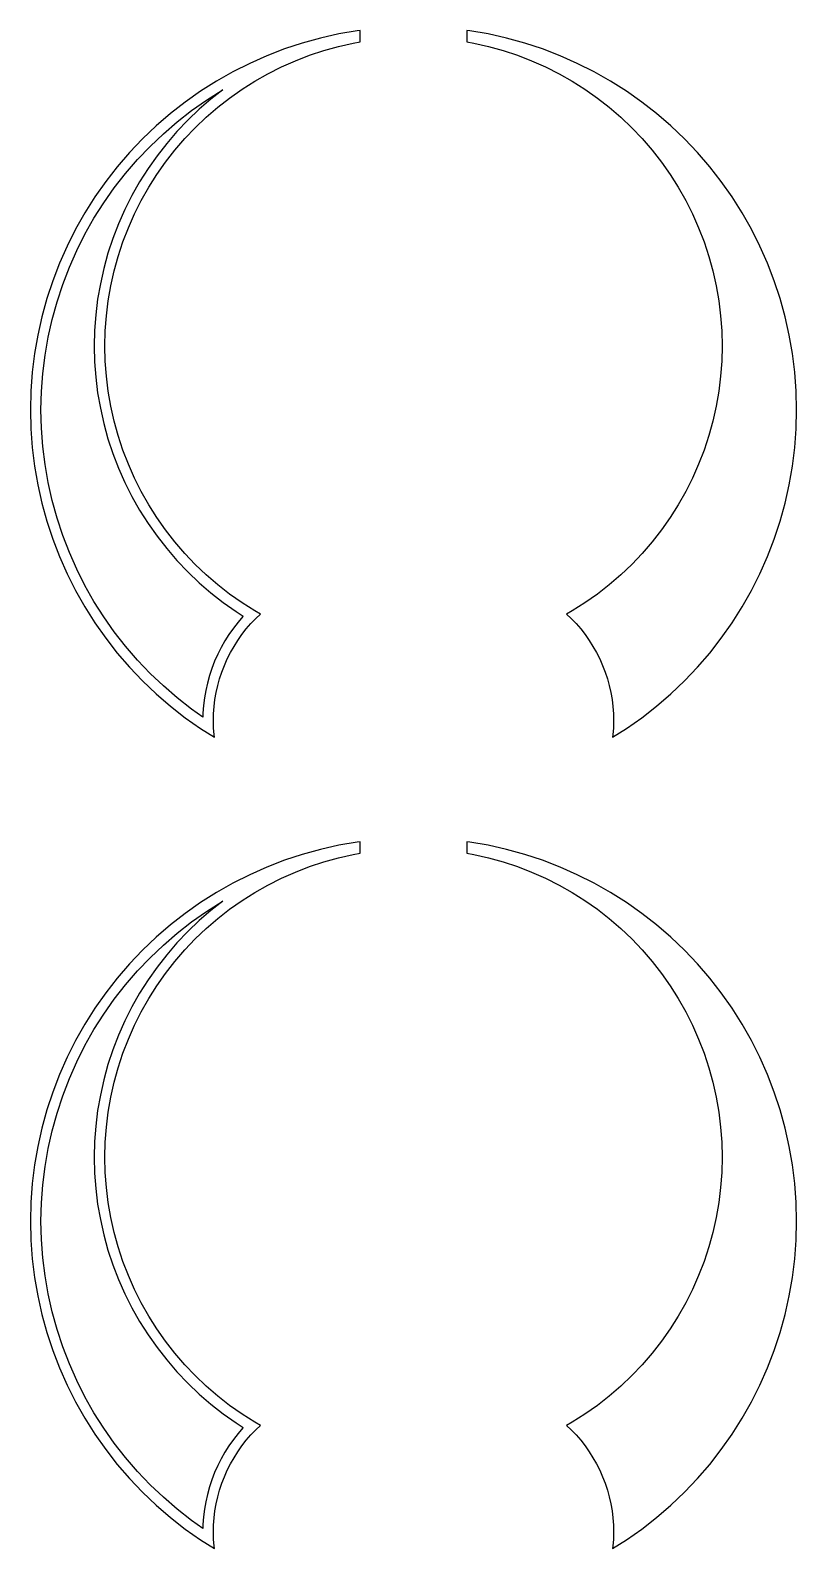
# Model space of a CAD drawing. Header units: metres. Extents: x 6 to 207, y 15 to 119.
# Drawn here: x 135.78 to 153.78, y 36.01 to 71.66 of the extents above; entities that cross this region are included whole.
import ezdxf

# ---------------------------------------------------------------- set-up
doc = ezdxf.new("R2010")
doc.units = ezdxf.units.M

msp = doc.modelspace()

# ---------------------------------------------------------------- linework, layer by layer
for p, q in [((143.53, 71.6613), (143.459, 71.6526)), ((143.53, 71.3892), (143.53, 71.6613)), ((146.101, 71.6526), (146.03, 71.6613)), ((146.03, 71.6613), (146.03, 71.3892)), ((142.167, 71.3625), (141.748, 71.2239)), ((142.593, 71.4803), (142.167, 71.3625)), ((143.024, 71.5771), (142.593, 71.4803)), ((143.018, 71.2827), (143.366, 71.3607)), ((143.459, 71.6526), (143.024, 71.5771)), ((143.366, 71.3607), (143.53, 71.3892)), ((146.03, 71.3892), (146.194, 71.3607)), ((146.536, 71.5771), (146.101, 71.6526)), ((146.194, 71.3607), (146.542, 71.2827)), ((146.967, 71.4803), (146.536, 71.5771)), ((147.393, 71.3625), (146.967, 71.4803)), ((147.812, 71.2239), (147.393, 71.3625)), ((141.336, 71.0649), (140.932, 70.8859)), ((141.748, 71.2239), (141.336, 71.0649)), ((141.68, 70.8039), (142.006, 70.9481)), ((142.006, 70.9481), (142.338, 71.0762)), ((142.338, 71.0762), (142.675, 71.1878)), ((142.675, 71.1878), (143.018, 71.2827)), ((146.542, 71.2827), (146.885, 71.1878)), ((146.885, 71.1878), (147.222, 71.0762)), ((147.222, 71.0762), (147.554, 70.9481)), ((147.554, 70.9481), (147.88, 70.8039)), ((148.224, 71.0649), (147.812, 71.2239)), ((148.628, 70.8859), (148.224, 71.0649)), ((140.537, 70.6873), (140.153, 70.4695)), ((140.932, 70.8859), (140.537, 70.6873)), ((141.053, 70.4685), (141.362, 70.6439)), ((141.362, 70.6439), (141.68, 70.8039)), ((147.88, 70.8039), (148.198, 70.6439)), ((148.198, 70.6439), (148.507, 70.4685)), ((149.023, 70.6873), (148.628, 70.8859)), ((149.407, 70.4695), (149.023, 70.6873)), ((139.78, 70.2332), (139.419, 69.9789)), ((140.153, 70.4695), (139.78, 70.2332)), ((139.919, 70.0253), (140.282, 70.2551)), ((140.304, 70.2678), (140.022, 70.0476)), ((140.282, 70.2551), (140.304, 70.2678)), ((140.461, 70.0732), (140.752, 70.2782)), ((140.752, 70.2782), (141.053, 70.4685)), ((148.507, 70.4685), (148.808, 70.2782)), ((148.808, 70.2782), (149.099, 70.0732)), ((149.78, 70.2332), (149.407, 70.4695)), ((150.141, 69.9789), (149.78, 70.2332)), ((139.419, 69.9789), (139.07, 69.7071)), ((139.568, 69.778), (139.919, 70.0253)), ((140.022, 70.0476), (139.743, 69.8072)), ((140.181, 69.8543), (140.461, 70.0732)), ((149.099, 70.0732), (149.379, 69.8543)), ((150.49, 69.7071), (150.141, 69.9789)), ((139.07, 69.7071), (138.736, 69.4185)), ((139.477, 69.5533), (139.223, 69.2867)), ((139.229, 69.5139), (139.568, 69.778)), ((139.743, 69.8072), (139.477, 69.5533)), ((139.653, 69.3765), (139.911, 69.6219)), ((139.911, 69.6219), (140.181, 69.8543)), ((149.379, 69.8543), (149.649, 69.6219)), ((149.649, 69.6219), (149.906, 69.3765)), ((150.824, 69.4185), (150.49, 69.7071)), ((138.736, 69.4185), (138.416, 69.114)), ((138.593, 68.9371), (138.904, 69.2331)), ((138.904, 69.2331), (139.229, 69.5139)), ((139.223, 69.2867), (138.982, 69.008)), ((139.408, 69.1188), (139.653, 69.3765)), ((149.906, 69.3765), (150.152, 69.1188)), ((151.144, 69.114), (150.824, 69.4185)), ((138.416, 69.114), (138.111, 68.794)), ((138.297, 68.6262), (138.593, 68.9371)), ((138.982, 69.008), (138.756, 68.7178)), ((138.957, 68.5688), (139.176, 68.8493)), ((139.176, 68.8493), (139.408, 69.1188)), ((150.152, 69.1188), (150.384, 68.8493)), ((150.384, 68.8493), (150.603, 68.5688)), ((151.449, 68.794), (151.144, 69.114)), ((137.823, 68.4595), (137.551, 68.1113)), ((138.111, 68.794), (137.823, 68.4595)), ((138.016, 68.3008), (138.297, 68.6262)), ((138.756, 68.7178), (138.544, 68.4168)), ((138.752, 68.2779), (138.957, 68.5688)), ((150.603, 68.5688), (150.808, 68.2779)), ((151.737, 68.4595), (151.449, 68.794)), ((152.009, 68.1113), (151.737, 68.4595)), ((137.551, 68.1113), (137.297, 67.7501)), ((137.752, 67.9623), (138.016, 68.3008)), ((138.347, 68.1058), (138.166, 67.7855)), ((138.544, 68.4168), (138.347, 68.1058)), ((138.561, 67.9772), (138.752, 68.2779)), ((150.808, 68.2779), (150.999, 67.9772)), ((152.263, 67.7501), (152.009, 68.1113)), ((137.297, 67.7501), (137.06, 67.3769)), ((137.505, 67.6112), (137.752, 67.9623)), ((138.166, 67.7855), (138, 67.4567)), ((138.386, 67.6676), (138.561, 67.9772)), ((150.999, 67.9772), (151.174, 67.6676)), ((152.5, 67.3769), (152.263, 67.7501)), ((137.275, 67.2484), (137.505, 67.6112)), ((138, 67.4567), (137.851, 67.1201)), ((138.226, 67.3498), (138.386, 67.6676)), ((151.174, 67.6676), (151.334, 67.3498)), ((137.06, 67.3769), (136.843, 66.9926)), ((137.063, 66.8748), (137.275, 67.2484)), ((137.851, 67.1201), (137.718, 66.7767)), ((137.954, 66.6924), (138.082, 67.0244)), ((138.082, 67.0244), (138.226, 67.3498)), ((151.334, 67.3498), (151.478, 67.0244)), ((151.478, 67.0244), (151.606, 66.6924)), ((152.717, 66.9926), (152.5, 67.3769)), ((136.843, 66.9926), (136.644, 66.598)), ((136.87, 66.4909), (137.063, 66.8748)), ((137.718, 66.7767), (137.603, 66.4271)), ((137.842, 66.3546), (137.954, 66.6924)), ((151.606, 66.6924), (151.718, 66.3546)), ((152.916, 66.598), (152.717, 66.9926)), ((136.644, 66.598), (136.465, 66.1941)), ((136.696, 66.0986), (136.87, 66.4909)), ((137.603, 66.4271), (137.505, 66.0724)), ((137.747, 66.0116), (137.842, 66.3546)), ((151.718, 66.3546), (151.813, 66.0116)), ((153.095, 66.1941), (152.916, 66.598)), ((136.465, 66.1941), (136.306, 65.782)), ((136.542, 65.6977), (136.696, 66.0986)), ((137.505, 66.0724), (137.424, 65.7132)), ((137.669, 65.6644), (137.747, 66.0116)), ((151.813, 66.0116), (151.891, 65.6644)), ((153.254, 65.782), (153.095, 66.1941)), ((136.306, 65.782), (136.168, 65.3625)), ((136.407, 65.2902), (136.542, 65.6977)), ((137.424, 65.7132), (137.361, 65.3505)), ((137.608, 65.3138), (137.669, 65.6644)), ((151.891, 65.6644), (151.952, 65.3138)), ((153.392, 65.3625), (153.254, 65.782)), ((136.168, 65.3625), (136.05, 64.9368)), ((136.292, 64.8759), (136.407, 65.2902)), ((137.361, 65.3505), (137.316, 64.9851)), ((137.565, 64.9606), (137.608, 65.3138)), ((151.952, 65.3138), (151.995, 64.9606)), ((153.51, 64.9368), (153.392, 65.3625)), ((136.05, 64.9368), (135.953, 64.5058)), ((137.316, 64.9851), (137.289, 64.618)), ((137.539, 64.6057), (137.565, 64.9606)), ((151.995, 64.9606), (152.021, 64.6057)), ((153.607, 64.5058), (153.51, 64.9368)), ((136.198, 64.4571), (136.292, 64.8759)), ((137.289, 64.618), (137.28, 64.25)), ((137.53, 64.25), (137.539, 64.6057)), ((152.021, 64.6057), (152.03, 64.25)), ((135.953, 64.5058), (135.877, 64.0706)), ((136.125, 64.0338), (136.198, 64.4571)), ((137.28, 64.25), (137.289, 63.882)), ((137.539, 63.8943), (137.53, 64.25)), ((152.03, 64.25), (152.021, 63.8943)), ((153.683, 64.0706), (153.607, 64.5058)), ((135.877, 64.0706), (135.823, 63.6322)), ((136.072, 63.6077), (136.125, 64.0338)), ((137.289, 63.882), (137.316, 63.5149)), ((137.565, 63.5394), (137.539, 63.8943)), ((152.021, 63.8943), (151.995, 63.5394)), ((153.737, 63.6322), (153.683, 64.0706)), ((135.823, 63.6322), (135.791, 63.1916)), ((136.041, 63.1792), (136.072, 63.6077)), ((137.316, 63.5149), (137.361, 63.1495)), ((137.608, 63.1862), (137.565, 63.5394)), ((151.995, 63.5394), (151.952, 63.1862)), ((153.769, 63.1916), (153.737, 63.6322)), ((135.791, 63.1916), (135.78, 62.75)), ((136.03, 62.75), (136.041, 63.1792)), ((137.361, 63.1495), (137.424, 62.7868)), ((137.669, 62.8356), (137.608, 63.1862)), ((151.952, 63.1862), (151.891, 62.8356)), ((153.78, 62.75), (153.769, 63.1916)), ((135.78, 62.75), (135.791, 62.3084)), ((136.041, 62.3208), (136.03, 62.75)), ((137.424, 62.7868), (137.505, 62.4276)), ((137.747, 62.4884), (137.669, 62.8356)), ((151.891, 62.8356), (151.813, 62.4884)), ((153.769, 62.3084), (153.78, 62.75)), ((137.505, 62.4276), (137.603, 62.0729)), ((137.842, 62.1454), (137.747, 62.4884)), ((151.813, 62.4884), (151.718, 62.1454)), ((135.791, 62.3084), (135.823, 61.8679)), ((136.072, 61.8923), (136.041, 62.3208)), ((137.603, 62.0729), (137.718, 61.7233)), ((137.954, 61.8076), (137.842, 62.1454)), ((151.718, 62.1454), (151.606, 61.8076)), ((153.737, 61.8679), (153.769, 62.3084)), ((135.823, 61.8679), (135.877, 61.4294)), ((136.125, 61.4661), (136.072, 61.8923)), ((137.718, 61.7233), (137.851, 61.3799)), ((138.082, 61.4756), (137.954, 61.8076)), ((151.606, 61.8076), (151.478, 61.4756)), ((153.683, 61.4294), (153.737, 61.8679)), ((135.877, 61.4294), (135.953, 60.9942)), ((136.198, 61.043), (136.125, 61.4661)), ((137.851, 61.3799), (138, 61.0433)), ((138.226, 61.1502), (138.082, 61.4756)), ((151.478, 61.4756), (151.334, 61.1502)), ((153.607, 60.9942), (153.683, 61.4294)), ((135.953, 60.9942), (136.05, 60.5632)), ((136.292, 60.6241), (136.198, 61.043)), ((138, 61.0433), (138.166, 60.7145)), ((138.386, 60.8324), (138.226, 61.1502)), ((151.334, 61.1502), (151.174, 60.8324)), ((153.51, 60.5632), (153.607, 60.9942)), ((136.407, 60.2098), (136.292, 60.6241)), ((138.166, 60.7145), (138.347, 60.3942)), ((138.561, 60.5228), (138.386, 60.8324)), ((151.174, 60.8324), (150.999, 60.5228)), ((136.05, 60.5632), (136.168, 60.1375)), ((138.347, 60.3942), (138.544, 60.0832)), ((138.752, 60.2221), (138.561, 60.5228)), ((150.999, 60.5228), (150.808, 60.2221)), ((153.392, 60.1375), (153.51, 60.5632)), ((136.168, 60.1375), (136.306, 59.718)), ((136.542, 59.8023), (136.407, 60.2098)), ((138.544, 60.0832), (138.756, 59.7822)), ((138.957, 59.9312), (138.752, 60.2221)), ((139.176, 59.6507), (138.957, 59.9312)), ((150.603, 59.9312), (150.384, 59.6507)), ((150.808, 60.2221), (150.603, 59.9312)), ((153.254, 59.718), (153.392, 60.1375)), ((136.306, 59.718), (136.465, 59.3059)), ((136.696, 59.4014), (136.542, 59.8023)), ((138.756, 59.7822), (138.982, 59.492)), ((139.408, 59.3812), (139.176, 59.6507)), ((150.384, 59.6507), (150.152, 59.3812)), ((153.095, 59.3059), (153.254, 59.718)), ((136.465, 59.3059), (136.644, 58.902)), ((136.87, 59.0091), (136.696, 59.4014)), ((138.982, 59.492), (139.223, 59.2133)), ((139.223, 59.2133), (139.477, 58.9467)), ((139.653, 59.1235), (139.408, 59.3812)), ((150.152, 59.3812), (149.906, 59.1235)), ((152.916, 58.902), (153.095, 59.3059)), ((136.644, 58.902), (136.843, 58.5074)), ((137.063, 58.6252), (136.87, 59.0091)), ((139.477, 58.9467), (139.743, 58.6928)), ((139.911, 58.8781), (139.653, 59.1235)), ((140.181, 58.6457), (139.911, 58.8781)), ((149.649, 58.8781), (149.379, 58.6457)), ((149.906, 59.1235), (149.649, 58.8781)), ((152.717, 58.5074), (152.916, 58.902)), ((136.843, 58.5074), (137.06, 58.1231)), ((137.275, 58.2516), (137.063, 58.6252)), ((139.743, 58.6928), (140.022, 58.4524)), ((140.461, 58.4268), (140.181, 58.6457)), ((149.379, 58.6457), (149.099, 58.4268)), ((152.5, 58.1231), (152.717, 58.5074)), ((137.06, 58.1231), (137.297, 57.7499)), ((137.505, 57.8888), (137.275, 58.2516)), ((140.022, 58.4524), (140.312, 58.2259)), ((140.312, 58.2259), (140.613, 58.0139)), ((140.752, 58.2218), (140.461, 58.4268)), ((141.053, 58.0315), (140.752, 58.2218)), ((148.808, 58.2218), (148.507, 58.0315)), ((149.099, 58.4268), (148.808, 58.2218)), ((152.263, 57.7499), (152.5, 58.1231)), ((137.752, 57.5377), (137.505, 57.8888)), ((140.658, 57.7656), (140.548, 57.6244)), ((140.613, 58.0139), (140.781, 57.9074)), ((140.775, 57.9012), (140.658, 57.7656)), ((140.781, 57.9074), (140.775, 57.9012)), ((140.961, 57.7333), (141.076, 57.8542)), ((141.184, 57.9571), (141.053, 58.0315)), ((141.076, 57.8542), (141.184, 57.9571)), ((148.507, 58.0315), (148.376, 57.9571)), ((148.376, 57.9571), (148.484, 57.8542)), ((148.484, 57.8542), (148.599, 57.7333)), ((137.297, 57.7499), (137.551, 57.3887)), ((138.016, 57.1992), (137.752, 57.5377)), ((140.445, 57.4779), (140.349, 57.3265)), ((140.548, 57.6244), (140.445, 57.4779)), ((140.653, 57.3389), (140.749, 57.4754)), ((140.749, 57.4754), (140.852, 57.6069)), ((140.852, 57.6069), (140.961, 57.7333)), ((148.599, 57.7333), (148.708, 57.6069)), ((148.708, 57.6069), (148.811, 57.4754)), ((148.811, 57.4754), (148.907, 57.3389)), ((152.009, 57.3887), (152.263, 57.7499)), ((137.551, 57.3887), (137.823, 57.0405)), ((137.823, 57.0405), (138.111, 56.706)), ((138.297, 56.8738), (138.016, 57.1992)), ((140.261, 57.1706), (140.18, 57.0106)), ((140.349, 57.3265), (140.261, 57.1706)), ((140.406, 56.9037), (140.481, 57.0527)), ((140.481, 57.0527), (140.564, 57.198)), ((140.564, 57.198), (140.653, 57.3389)), ((148.907, 57.3389), (148.996, 57.198)), ((148.996, 57.198), (149.079, 57.0527)), ((149.079, 57.0527), (149.154, 56.9037)), ((151.449, 56.706), (151.737, 57.0405)), ((151.737, 57.0405), (152.009, 57.3887)), ((138.111, 56.706), (138.416, 56.386)), ((138.593, 56.5629), (138.297, 56.8738)), ((140.108, 56.8468), (140.043, 56.6797)), ((140.18, 57.0106), (140.108, 56.8468)), ((140.279, 56.5954), (140.339, 56.7511)), ((140.339, 56.7511), (140.406, 56.9037)), ((149.154, 56.9037), (149.221, 56.7511)), ((149.221, 56.7511), (149.281, 56.5954)), ((151.144, 56.386), (151.449, 56.706)), ((138.416, 56.386), (138.736, 56.0815)), ((138.904, 56.2669), (138.593, 56.5629)), ((139.939, 56.3369), (139.9, 56.1621)), ((139.987, 56.5096), (139.939, 56.3369)), ((140.043, 56.6797), (139.987, 56.5096)), ((140.182, 56.2761), (140.226, 56.437)), ((140.226, 56.437), (140.279, 56.5954)), ((149.281, 56.5954), (149.334, 56.437)), ((149.334, 56.437), (149.378, 56.2761)), ((150.824, 56.0815), (151.144, 56.386)), ((138.736, 56.0815), (139.07, 55.7929)), ((139.229, 55.9861), (138.904, 56.2669)), ((139.568, 55.722), (139.229, 55.9861)), ((139.869, 55.9856), (139.847, 55.8078)), ((139.9, 56.1621), (139.869, 55.9856)), ((140.117, 55.9489), (140.145, 56.1133)), ((140.145, 56.1133), (140.182, 56.2761)), ((149.378, 56.2761), (149.415, 56.1133)), ((149.415, 56.1133), (149.443, 55.9489)), ((150.49, 55.7929), (150.824, 56.0815)), ((139.07, 55.7929), (139.419, 55.5211)), ((139.832, 55.5358), (139.568, 55.722)), ((139.834, 55.6291), (139.832, 55.5358)), ((139.847, 55.8078), (139.834, 55.6291)), ((140.08, 55.45), (140.084, 55.6168)), ((140.084, 55.6168), (140.096, 55.7833)), ((140.096, 55.7833), (140.117, 55.9489)), ((149.443, 55.9489), (149.464, 55.7833)), ((149.464, 55.7833), (149.476, 55.6168)), ((149.476, 55.6168), (149.48, 55.45)), ((150.141, 55.5211), (150.49, 55.7929)), ((139.419, 55.5211), (139.78, 55.2668)), ((139.78, 55.2668), (140.103, 55.0621)), ((140.084, 55.2832), (140.08, 55.45)), ((140.096, 55.1167), (140.084, 55.2832)), ((149.457, 55.0621), (149.78, 55.2668)), ((149.476, 55.2832), (149.464, 55.1167)), ((149.48, 55.45), (149.476, 55.2832)), ((149.78, 55.2668), (150.141, 55.5211)), ((140.103, 55.0621), (140.096, 55.1167)), ((149.464, 55.1167), (149.457, 55.0621)), ((142.593, 52.4303), (142.167, 52.3125)), ((143.024, 52.5271), (142.593, 52.4303)), ((143.459, 52.6026), (143.024, 52.5271)), ((143.53, 52.6113), (143.459, 52.6026)), ((143.53, 52.3392), (143.53, 52.6113)), ((146.101, 52.6026), (146.03, 52.6113)), ((146.03, 52.6113), (146.03, 52.3392)), ((146.536, 52.5271), (146.101, 52.6026)), ((146.967, 52.4303), (146.536, 52.5271)), ((147.393, 52.3125), (146.967, 52.4303)), ((141.748, 52.1739), (141.336, 52.0149)), ((142.167, 52.3125), (141.748, 52.1739)), ((142.338, 52.0262), (142.675, 52.1378)), ((142.675, 52.1378), (143.018, 52.2327)), ((143.018, 52.2327), (143.366, 52.3107)), ((143.366, 52.3107), (143.53, 52.3392)), ((146.03, 52.3392), (146.194, 52.3107)), ((146.194, 52.3107), (146.542, 52.2327)), ((146.542, 52.2327), (146.885, 52.1378)), ((146.885, 52.1378), (147.222, 52.0262)), ((147.812, 52.1739), (147.393, 52.3125)), ((148.224, 52.0149), (147.812, 52.1739)), ((140.932, 51.8359), (140.537, 51.6373)), ((141.336, 52.0149), (140.932, 51.8359)), ((141.362, 51.5939), (141.68, 51.7539)), ((141.68, 51.7539), (142.006, 51.8981)), ((142.006, 51.8981), (142.338, 52.0262)), ((147.222, 52.0262), (147.554, 51.8981)), ((147.554, 51.8981), (147.88, 51.7539)), ((147.88, 51.7539), (148.198, 51.5939)), ((148.628, 51.8359), (148.224, 52.0149)), ((149.023, 51.6373), (148.628, 51.8359)), ((140.153, 51.4195), (139.78, 51.1832)), ((140.537, 51.6373), (140.153, 51.4195)), ((140.752, 51.2281), (141.053, 51.4185)), ((141.053, 51.4185), (141.362, 51.5939)), ((148.198, 51.5939), (148.507, 51.4185)), ((148.507, 51.4185), (148.808, 51.2281)), ((149.407, 51.4195), (149.023, 51.6373)), ((149.78, 51.1832), (149.407, 51.4195)), ((139.78, 51.1832), (139.419, 50.9289)), ((140.022, 50.9976), (139.743, 50.7572)), ((139.919, 50.9753), (140.282, 51.205)), ((140.304, 51.2178), (140.022, 50.9976)), ((140.181, 50.8043), (140.461, 51.0232)), ((140.282, 51.205), (140.304, 51.2178)), ((140.461, 51.0232), (140.752, 51.2281)), ((148.808, 51.2281), (149.099, 51.0232)), ((149.099, 51.0232), (149.379, 50.8043)), ((150.141, 50.9289), (149.78, 51.1832)), ((139.07, 50.6571), (138.736, 50.3685)), ((139.419, 50.9289), (139.07, 50.6571)), ((139.229, 50.4639), (139.568, 50.728)), ((139.743, 50.7572), (139.477, 50.5033)), ((139.568, 50.728), (139.919, 50.9753)), ((139.911, 50.5719), (140.181, 50.8043)), ((149.379, 50.8043), (149.649, 50.5719)), ((150.49, 50.6571), (150.141, 50.9289)), ((150.824, 50.3685), (150.49, 50.6571)), ((138.736, 50.3685), (138.416, 50.0639)), ((138.904, 50.1831), (139.229, 50.4639)), ((139.477, 50.5033), (139.223, 50.2367)), ((139.408, 50.0688), (139.653, 50.3265)), ((139.653, 50.3265), (139.911, 50.5719)), ((149.649, 50.5719), (149.906, 50.3265)), ((149.906, 50.3265), (150.152, 50.0688)), ((151.144, 50.0639), (150.824, 50.3685)), ((138.416, 50.0639), (138.111, 49.744)), ((138.593, 49.8871), (138.904, 50.1831)), ((138.982, 49.958), (138.756, 49.6678)), ((139.223, 50.2367), (138.982, 49.958)), ((139.176, 49.7993), (139.408, 50.0688)), ((150.152, 50.0688), (150.384, 49.7993)), ((151.449, 49.744), (151.144, 50.0639)), ((138.111, 49.744), (137.823, 49.4095)), ((138.016, 49.2508), (138.297, 49.5762)), ((138.297, 49.5762), (138.593, 49.8871)), ((138.756, 49.6678), (138.544, 49.3668)), ((138.957, 49.5188), (139.176, 49.7993)), ((150.384, 49.7993), (150.603, 49.5188)), ((151.737, 49.4095), (151.449, 49.744)), ((137.823, 49.4095), (137.551, 49.0613)), ((137.752, 48.9123), (138.016, 49.2508)), ((138.544, 49.3668), (138.347, 49.0558)), ((138.561, 48.9272), (138.752, 49.2279)), ((138.752, 49.2279), (138.957, 49.5188)), ((150.603, 49.5188), (150.808, 49.2279)), ((150.808, 49.2279), (150.999, 48.9272)), ((152.009, 49.0613), (151.737, 49.4095)), ((137.551, 49.0613), (137.297, 48.7001)), ((137.505, 48.5612), (137.752, 48.9123)), ((138.347, 49.0558), (138.166, 48.7355)), ((138.386, 48.6176), (138.561, 48.9272)), ((150.999, 48.9272), (151.174, 48.6176)), ((152.263, 48.7001), (152.009, 49.0613)), ((137.297, 48.7001), (137.06, 48.3269)), ((137.275, 48.1984), (137.505, 48.5612)), ((138.166, 48.7355), (138, 48.4067)), ((138.226, 48.2998), (138.386, 48.6176)), ((151.174, 48.6176), (151.334, 48.2998)), ((152.5, 48.3269), (152.263, 48.7001)), ((137.06, 48.3269), (136.843, 47.9426)), ((137.063, 47.8248), (137.275, 48.1984)), ((138, 48.4067), (137.851, 48.0701)), ((138.082, 47.9744), (138.226, 48.2998)), ((151.334, 48.2998), (151.478, 47.9744)), ((152.717, 47.9426), (152.5, 48.3269)), ((136.843, 47.9426), (136.644, 47.548)), ((136.87, 47.4409), (137.063, 47.8248)), ((137.851, 48.0701), (137.718, 47.7267)), ((137.954, 47.6424), (138.082, 47.9744)), ((151.478, 47.9744), (151.606, 47.6424)), ((152.916, 47.548), (152.717, 47.9426)), ((136.644, 47.548), (136.465, 47.1441)), ((136.696, 47.0486), (136.87, 47.4409)), ((137.718, 47.7267), (137.603, 47.3771)), ((137.842, 47.3046), (137.954, 47.6424)), ((151.606, 47.6424), (151.718, 47.3046)), ((153.095, 47.1441), (152.916, 47.548)), ((136.465, 47.1441), (136.306, 46.732)), ((137.603, 47.3771), (137.505, 47.0224)), ((137.747, 46.9616), (137.842, 47.3046)), ((151.718, 47.3046), (151.813, 46.9616)), ((153.254, 46.732), (153.095, 47.1441)), ((136.306, 46.732), (136.168, 46.3125)), ((136.542, 46.6477), (136.696, 47.0486)), ((137.505, 47.0224), (137.424, 46.6632)), ((137.669, 46.6144), (137.747, 46.9616)), ((151.813, 46.9616), (151.891, 46.6144)), ((153.392, 46.3125), (153.254, 46.732)), ((136.407, 46.2402), (136.542, 46.6477)), ((137.424, 46.6632), (137.361, 46.3005)), ((137.608, 46.2638), (137.669, 46.6144)), ((151.891, 46.6144), (151.952, 46.2638)), ((136.168, 46.3125), (136.05, 45.8868)), ((136.292, 45.8259), (136.407, 46.2402)), ((137.361, 46.3005), (137.316, 45.9351)), ((137.565, 45.9106), (137.608, 46.2638)), ((151.952, 46.2638), (151.995, 45.9106)), ((153.51, 45.8868), (153.392, 46.3125)), ((136.05, 45.8868), (135.953, 45.4558)), ((136.198, 45.4071), (136.292, 45.8259)), ((137.316, 45.9351), (137.289, 45.568)), ((137.539, 45.5557), (137.565, 45.9106)), ((151.995, 45.9106), (152.021, 45.5557)), ((153.607, 45.4558), (153.51, 45.8868)), ((135.953, 45.4558), (135.877, 45.0206)), ((136.125, 44.9838), (136.198, 45.4071)), ((137.289, 45.568), (137.28, 45.2)), ((137.53, 45.2), (137.539, 45.5557)), ((152.021, 45.5557), (152.03, 45.2)), ((153.683, 45.0206), (153.607, 45.4558)), ((135.877, 45.0206), (135.823, 44.5822)), ((136.072, 44.5577), (136.125, 44.9838)), ((137.28, 45.2), (137.289, 44.832)), ((137.539, 44.8443), (137.53, 45.2)), ((152.03, 45.2), (152.021, 44.8443)), ((153.737, 44.5822), (153.683, 45.0206)), ((135.823, 44.5822), (135.791, 44.1416)), ((137.289, 44.832), (137.316, 44.4649)), ((137.565, 44.4894), (137.539, 44.8443)), ((152.021, 44.8443), (151.995, 44.4894)), ((153.769, 44.1416), (153.737, 44.5822)), ((136.041, 44.1292), (136.072, 44.5577)), ((137.316, 44.4649), (137.361, 44.0995)), ((137.608, 44.1362), (137.565, 44.4894)), ((151.995, 44.4894), (151.952, 44.1362)), ((135.791, 44.1416), (135.78, 43.7)), ((136.03, 43.7), (136.041, 44.1292)), ((137.361, 44.0995), (137.424, 43.7368)), ((137.669, 43.7856), (137.608, 44.1362)), ((151.952, 44.1362), (151.891, 43.7856)), ((153.78, 43.7), (153.769, 44.1416)), ((135.78, 43.7), (135.791, 43.2584)), ((136.041, 43.2708), (136.03, 43.7)), ((137.424, 43.7368), (137.505, 43.3776)), ((137.747, 43.4384), (137.669, 43.7856)), ((151.891, 43.7856), (151.813, 43.4384)), ((153.769, 43.2584), (153.78, 43.7)), ((135.791, 43.2584), (135.823, 42.8179)), ((136.072, 42.8423), (136.041, 43.2708)), ((137.505, 43.3776), (137.603, 43.0229)), ((137.842, 43.0954), (137.747, 43.4384)), ((151.813, 43.4384), (151.718, 43.0954)), ((153.737, 42.8179), (153.769, 43.2584)), ((135.823, 42.8179), (135.877, 42.3794)), ((136.125, 42.4161), (136.072, 42.8423)), ((137.603, 43.0229), (137.718, 42.6733)), ((137.954, 42.7576), (137.842, 43.0954)), ((151.718, 43.0954), (151.606, 42.7576)), ((153.683, 42.3794), (153.737, 42.8179)), ((137.718, 42.6733), (137.851, 42.3298)), ((138.082, 42.4256), (137.954, 42.7576)), ((138.226, 42.1002), (138.082, 42.4256)), ((151.478, 42.4256), (151.334, 42.1002)), ((151.606, 42.7576), (151.478, 42.4256)), ((135.877, 42.3794), (135.953, 41.9442)), ((136.198, 41.993), (136.125, 42.4161)), ((137.851, 42.3298), (138, 41.9933)), ((138.386, 41.7824), (138.226, 42.1002)), ((151.334, 42.1002), (151.174, 41.7824)), ((153.607, 41.9442), (153.683, 42.3794)), ((135.953, 41.9442), (136.05, 41.5132)), ((136.292, 41.5741), (136.198, 41.993)), ((138, 41.9933), (138.166, 41.6645)), ((138.561, 41.4728), (138.386, 41.7824)), ((151.174, 41.7824), (150.999, 41.4728)), ((153.51, 41.5132), (153.607, 41.9442)), ((136.05, 41.5132), (136.168, 41.0874)), ((136.407, 41.1598), (136.292, 41.5741)), ((138.166, 41.6645), (138.347, 41.3442)), ((138.752, 41.1721), (138.561, 41.4728)), ((150.999, 41.4728), (150.808, 41.1721)), ((153.392, 41.0874), (153.51, 41.5132)), ((136.168, 41.0874), (136.306, 40.668)), ((136.542, 40.7523), (136.407, 41.1598)), ((138.347, 41.3442), (138.544, 41.0332)), ((138.544, 41.0332), (138.756, 40.7322)), ((138.957, 40.8812), (138.752, 41.1721)), ((150.808, 41.1721), (150.603, 40.8812)), ((153.254, 40.668), (153.392, 41.0874)), ((136.306, 40.668), (136.465, 40.2559)), ((136.696, 40.3514), (136.542, 40.7523)), ((138.756, 40.7322), (138.982, 40.442)), ((139.176, 40.6006), (138.957, 40.8812)), ((150.603, 40.8812), (150.384, 40.6006)), ((153.095, 40.2559), (153.254, 40.668)), ((136.87, 39.9591), (136.696, 40.3514)), ((138.982, 40.442), (139.223, 40.1633)), ((139.408, 40.3312), (139.176, 40.6006)), ((139.653, 40.0735), (139.408, 40.3312)), ((150.152, 40.3312), (149.906, 40.0735)), ((150.384, 40.6006), (150.152, 40.3312)), ((136.465, 40.2559), (136.644, 39.852)), ((137.063, 39.5752), (136.87, 39.9591)), ((139.223, 40.1633), (139.477, 39.8967)), ((139.911, 39.8281), (139.653, 40.0735)), ((149.906, 40.0735), (149.649, 39.8281)), ((152.916, 39.852), (153.095, 40.2559)), ((136.644, 39.852), (136.843, 39.4574)), ((137.275, 39.2016), (137.063, 39.5752)), ((139.477, 39.8967), (139.743, 39.6428)), ((139.743, 39.6428), (140.022, 39.4024)), ((140.181, 39.5957), (139.911, 39.8281)), ((140.461, 39.3768), (140.181, 39.5957)), ((149.379, 39.5957), (149.099, 39.3768)), ((149.649, 39.8281), (149.379, 39.5957)), ((152.717, 39.4574), (152.916, 39.852)), ((136.843, 39.4574), (137.06, 39.0731)), ((140.022, 39.4024), (140.312, 39.1759)), ((140.752, 39.1718), (140.461, 39.3768)), ((149.099, 39.3768), (148.808, 39.1718)), ((152.5, 39.0731), (152.717, 39.4574)), ((137.06, 39.0731), (137.297, 38.6999)), ((137.505, 38.8388), (137.275, 39.2016)), ((140.312, 39.1759), (140.613, 38.9639)), ((140.613, 38.9639), (140.781, 38.8574)), ((141.053, 38.9815), (140.752, 39.1718)), ((141.184, 38.9071), (141.053, 38.9815)), ((141.076, 38.8042), (141.184, 38.9071)), ((148.507, 38.9815), (148.376, 38.9071)), ((148.376, 38.9071), (148.484, 38.8042)), ((148.808, 39.1718), (148.507, 38.9815)), ((152.263, 38.6999), (152.5, 39.0731)), ((137.297, 38.6999), (137.551, 38.3387)), ((137.752, 38.4877), (137.505, 38.8388)), ((140.548, 38.5744), (140.445, 38.4279)), ((140.658, 38.7156), (140.548, 38.5744)), ((140.775, 38.8512), (140.658, 38.7156)), ((140.749, 38.4254), (140.852, 38.5569)), ((140.781, 38.8574), (140.775, 38.8512)), ((140.852, 38.5569), (140.961, 38.6833)), ((140.961, 38.6833), (141.076, 38.8042)), ((148.484, 38.8042), (148.599, 38.6833)), ((148.599, 38.6833), (148.708, 38.5569)), ((148.708, 38.5569), (148.811, 38.4254)), ((152.009, 38.3387), (152.263, 38.6999)), ((137.551, 38.3387), (137.823, 37.9905)), ((138.016, 38.1492), (137.752, 38.4877)), ((138.297, 37.8238), (138.016, 38.1492)), ((140.349, 38.2765), (140.261, 38.1206)), ((140.445, 38.4279), (140.349, 38.2765)), ((140.481, 38.0027), (140.564, 38.1479)), ((140.564, 38.1479), (140.653, 38.2889)), ((140.653, 38.2889), (140.749, 38.4254)), ((148.811, 38.4254), (148.907, 38.2889)), ((148.907, 38.2889), (148.996, 38.1479)), ((148.996, 38.1479), (149.079, 38.0027)), ((151.737, 37.9905), (152.009, 38.3387)), ((137.823, 37.9905), (138.111, 37.656)), ((138.593, 37.5129), (138.297, 37.8238)), ((140.108, 37.7968), (140.043, 37.6297)), ((140.18, 37.9606), (140.108, 37.7968)), ((140.261, 38.1206), (140.18, 37.9606)), ((140.339, 37.7011), (140.406, 37.8537)), ((140.406, 37.8537), (140.481, 38.0027)), ((149.079, 38.0027), (149.154, 37.8537)), ((149.154, 37.8537), (149.221, 37.7011)), ((151.449, 37.656), (151.737, 37.9905)), ((138.111, 37.656), (138.416, 37.336)), ((138.904, 37.2169), (138.593, 37.5129)), ((139.987, 37.4596), (139.939, 37.2869)), ((140.043, 37.6297), (139.987, 37.4596)), ((140.226, 37.387), (140.279, 37.5454)), ((140.279, 37.5454), (140.339, 37.7011)), ((149.221, 37.7011), (149.281, 37.5454)), ((149.281, 37.5454), (149.334, 37.387)), ((151.144, 37.336), (151.449, 37.656)), ((138.416, 37.336), (138.736, 37.0314)), ((139.229, 36.9361), (138.904, 37.2169)), ((139.9, 37.1121), (139.869, 36.9356)), ((139.939, 37.2869), (139.9, 37.1121)), ((140.145, 37.0633), (140.182, 37.2261)), ((140.182, 37.2261), (140.226, 37.387)), ((149.334, 37.387), (149.378, 37.2261)), ((149.378, 37.2261), (149.415, 37.0633)), ((150.824, 37.0314), (151.144, 37.336)), ((138.736, 37.0314), (139.07, 36.7429)), ((139.07, 36.7429), (139.419, 36.4711)), ((139.568, 36.672), (139.229, 36.9361)), ((139.847, 36.7578), (139.834, 36.5791)), ((139.869, 36.9356), (139.847, 36.7578)), ((140.084, 36.5668), (140.096, 36.7333)), ((140.096, 36.7333), (140.117, 36.8989)), ((140.117, 36.8989), (140.145, 37.0633)), ((149.415, 37.0633), (149.443, 36.8989)), ((149.443, 36.8989), (149.464, 36.7333)), ((149.464, 36.7333), (149.476, 36.5668)), ((150.141, 36.4711), (150.49, 36.7429)), ((150.49, 36.7429), (150.824, 37.0314)), ((139.419, 36.4711), (139.78, 36.2168)), ((139.832, 36.4858), (139.568, 36.672)), ((139.834, 36.5791), (139.832, 36.4858)), ((140.08, 36.4), (140.084, 36.5668)), ((140.084, 36.2332), (140.08, 36.4)), ((149.476, 36.5668), (149.48, 36.4)), ((149.48, 36.4), (149.476, 36.2332)), ((149.78, 36.2168), (150.141, 36.4711)), ((139.78, 36.2168), (140.103, 36.0121)), ((140.096, 36.0667), (140.084, 36.2332)), ((140.103, 36.0121), (140.096, 36.0667)), ((149.457, 36.0121), (149.78, 36.2168)), ((149.464, 36.0667), (149.457, 36.0121)), ((149.476, 36.2332), (149.464, 36.0667))]:
    msp.add_line(p, q)

doc.saveas('drawing.dxf')
